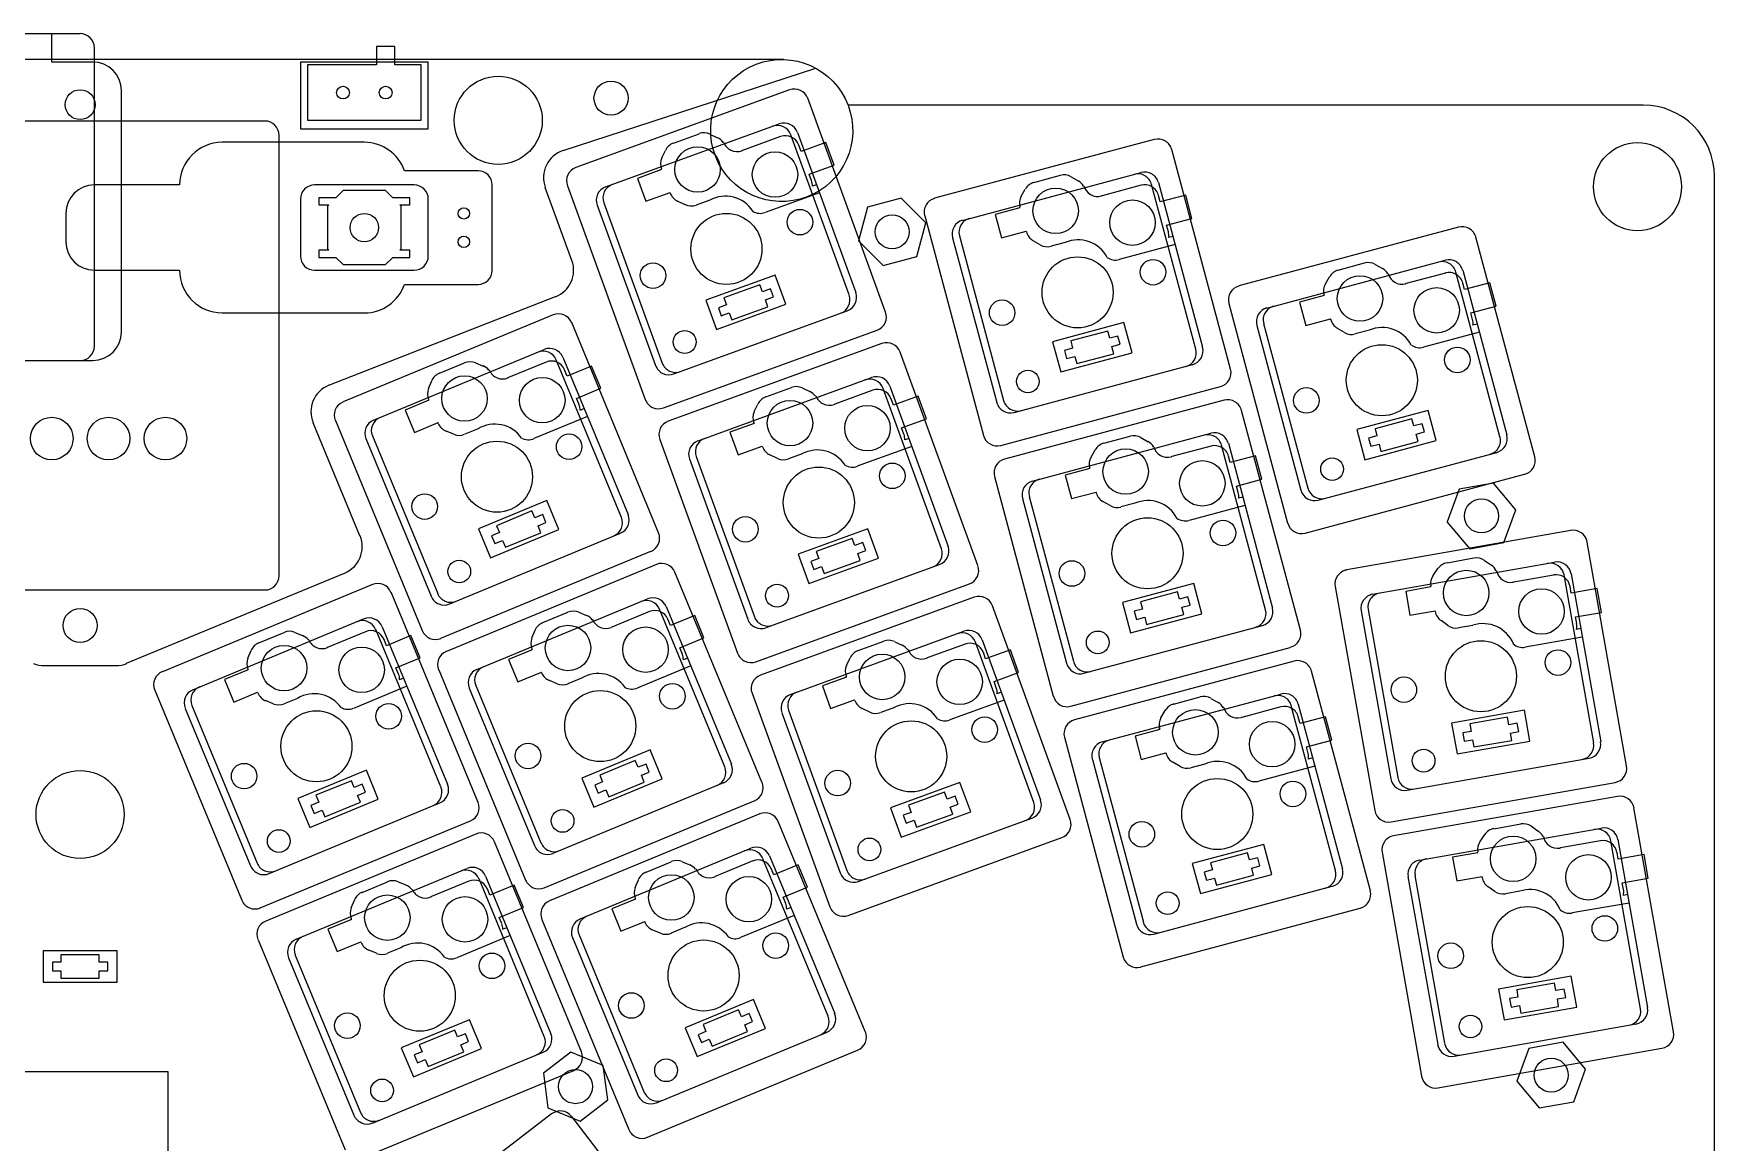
# Model space of a CAD drawing. Header units: millimetres. Extents: x 37 to 267, y -156 to -36.
# Drawn here: x 148.6 to 266.9, y -114.1 to -36.1 of the extents above; entities that cross this region are included whole.
import ezdxf

# ---------------------------------------------------------------- set-up
doc = ezdxf.new("R2010")
doc.units = ezdxf.units.MM

msp = doc.modelspace()

# ---------------------------------------------------------------- linework, layer by layer
at = {"linetype": 'CONTINUOUS'}
for p, q in [((139.87, -36.07), (151.87, -36.07)), ((149.87, -38.07), (149.87, -36.07)), ((152.87, -58.07), (152.87, -37.07)), ((174.02, -36.97), (172.72, -36.97)), ((172.72, -36.97), (172.72, -38.27)), ((174.02, -38.27), (174.02, -36.97)), ((102.37, -37.87), (201.37, -37.87)), ((152.77, -38.07), (149.87, -38.07)), ((176.37, -38.07), (167.37, -38.07)), ((167.37, -38.07), (167.37, -42.77)), ((172.72, -38.27), (167.87, -38.27)), ((167.87, -38.27), (167.87, -42.17)), ((175.87, -38.27), (174.02, -38.27)), ((175.87, -42.17), (175.87, -38.27)), ((176.37, -42.77), (176.37, -38.07)), ((185.86, -44.3), (203.64, -38.51)), ((201.37, -37.89), (201.37, -37.87)), ((154.77, -57.07), (154.77, -40.07)), ((201.79, -40.03), (186.76, -45.5)), ((208.55, -55.66), (203.07, -40.62)), ((261.87, -41.1), (205.91, -41.1)), ((164.87, -42.22), (138.87, -42.22)), ((167.87, -42.17), (175.87, -42.17)), ((188.85, -46.86), (201.07, -42.42)), ((171.87, -43.72), (161.87, -43.72)), ((165.87, -74.22), (165.87, -43.22)), ((167.37, -42.77), (176.37, -42.77)), ((193.62, -43.77), (195.42, -43.12)), ((196.19, -43.15), (196.72, -43.4)), ((197.15, -43.71), (197.11, -43.72)), ((201.15, -43.32), (198.48, -44.29)), ((205.98, -54.46), (201.88, -43.19)), ((202.35, -43.02), (206.45, -54.29)), ((204.34, -43.73), (202.6, -44.36)), ((204.92, -45.33), (204.34, -43.73)), ((227.46, -43.52), (212, -47.66)), ((192.81, -44.82), (193.05, -44.29)), ((198.43, -44.31), (198.43, -44.31)), ((202.6, -44.36), (202.44, -43.92)), ((232.82, -59.68), (228.68, -44.23)), ((179.87, -45.72), (174.7, -45.72)), ((192.79, -45.64), (191.1, -46.26)), ((192.79, -45.64), (192.77, -45.58)), ((203.18, -45.96), (204.92, -45.33)), ((203.34, -46.41), (203.18, -45.96)), ((213.97, -49.21), (226.53, -45.84)), ((218.99, -46.54), (220.85, -46.04)), ((266.87, -133.5), (266.87, -46.1)), ((158.87, -46.72), (152.87, -46.72)), ((175.37, -46.72), (168.37, -46.72)), ((170.37, -47.12), (169.87, -47.62)), ((173.37, -47.12), (170.37, -47.12)), ((173.87, -47.62), (173.37, -47.12)), ((180.87, -52.72), (180.87, -46.72)), ((186.48, -52.04), (184.6, -46.89)), ((186.16, -46.78), (191.63, -61.82)), ((191.1, -46.26), (191.68, -47.86)), ((191.68, -47.86), (193.38, -47.24)), ((193.4, -47.3), (193.38, -47.24)), ((203.9, -47.27), (200.07, -48.66)), ((203.69, -46.7), (203.4, -46.81)), ((218.09, -47.51), (218.38, -47.01)), ((221.6, -46.14), (222.11, -46.44)), ((222.51, -46.79), (222.47, -46.8)), ((226.53, -46.74), (223.78, -47.48)), ((230.37, -58.27), (227.27, -46.68)), ((227.75, -46.55), (230.86, -58.14)), ((167.37, -47.72), (167.37, -51.72)), ((169.87, -47.62), (168.67, -47.62)), ((168.67, -47.62), (168.67, -48.12)), ((168.67, -48.12), (169.37, -48.12)), ((169.37, -48.12), (169.27, -48.22)), ((169.27, -48.22), (169.27, -51.22)), ((175.07, -47.62), (173.87, -47.62)), ((174.47, -48.22), (174.37, -48.12)), ((174.37, -48.12), (175.07, -48.12)), ((174.47, -51.22), (174.47, -48.22)), ((175.07, -48.12), (175.07, -47.62)), ((176.37, -51.72), (176.37, -47.72)), ((188.25, -48.15), (192.36, -59.42)), ((188.72, -47.98), (192.83, -59.25)), ((194.44, -48.11), (193.91, -47.86)), ((196.17, -47.79), (195.21, -48.14)), ((207.27, -48.28), (206.64, -50.65)), ((207.28, -48.28), (207.27, -48.28)), ((209.64, -47.65), (207.28, -48.28)), ((207.28, -48.28), (207.28, -48.28)), ((209.64, -47.65), (209.64, -47.65)), ((209.65, -47.65), (209.64, -47.65)), ((211.38, -49.38), (209.65, -47.65)), ((218, -48.33), (216.27, -48.8)), ((218, -48.33), (217.99, -48.27)), ((223.73, -47.5), (223.73, -47.5)), ((227.88, -47.91), (227.76, -47.45)), ((229.67, -47.43), (227.88, -47.91)), ((230.11, -49.07), (229.67, -47.43)), ((150.87, -48.72), (150.87, -50.72)), ((210.75, -51.75), (211.38, -49.38)), ((211.3, -48.89), (215.44, -64.34)), ((211.38, -49.38), (211.38, -49.38)), ((211.38, -49.38), (211.38, -49.38)), ((216.27, -48.8), (216.71, -50.44)), ((228.32, -49.55), (230.11, -49.07)), ((228.45, -50.01), (228.32, -49.55)), ((206.64, -50.65), (206.64, -50.65)), ((206.64, -50.65), (208.37, -52.39)), ((206.64, -50.65), (206.64, -50.65)), ((213.26, -50.43), (216.37, -62.02)), ((213.74, -50.3), (216.85, -61.89)), ((216.71, -50.44), (218.44, -49.97)), ((218.46, -50.03), (218.44, -49.97)), ((219.43, -50.93), (218.93, -50.64)), ((221.18, -50.77), (220.19, -51.03)), ((228.77, -50.34), (228.47, -50.42)), ((248.87, -49.69), (233.41, -53.83)), ((254.23, -65.85), (250.09, -50.4)), ((169.37, -51.32), (168.67, -51.32)), ((168.67, -51.32), (168.67, -51.82)), ((168.67, -51.82), (169.87, -51.82)), ((169.27, -51.22), (169.37, -51.32)), ((169.87, -51.82), (170.37, -52.32)), ((173.37, -52.32), (173.87, -51.82)), ((173.87, -51.82), (175.07, -51.82)), ((174.37, -51.32), (174.47, -51.22)), ((175.07, -51.32), (174.37, -51.32)), ((175.07, -51.82), (175.07, -51.32)), ((208.38, -52.39), (210.74, -51.75)), ((210.74, -51.75), (210.74, -51.75)), ((210.74, -51.75), (210.75, -51.75)), ((228.92, -50.92), (224.99, -51.97)), ((235.38, -55.38), (247.93, -52.01)), ((152.87, -52.72), (158.87, -52.72)), ((168.37, -52.72), (175.37, -52.72)), ((170.37, -52.32), (173.37, -52.32)), ((200.79, -53.06), (195.9, -54.83)), ((201.54, -55.12), (200.79, -53.06)), ((208.37, -52.39), (208.38, -52.38)), ((208.38, -52.38), (208.38, -52.39)), ((239.5, -53.68), (239.79, -53.18)), ((240.4, -52.71), (242.25, -52.21)), ((243.01, -52.31), (243.52, -52.61)), ((243.92, -52.96), (243.88, -52.97)), ((247.94, -52.92), (245.19, -53.65)), ((251.78, -64.44), (248.68, -52.85)), ((249.16, -52.72), (252.27, -64.31)), ((174.7, -53.72), (179.87, -53.72)), ((199.71, -53.74), (197.17, -54.66)), ((199.89, -54.23), (199.71, -53.74)), ((200.45, -54.03), (199.89, -54.23)), ((200.65, -54.59), (200.45, -54.03)), ((245.14, -53.67), (245.14, -53.67)), ((249.29, -54.08), (249.17, -53.62)), ((251.08, -53.6), (249.29, -54.08)), ((251.52, -55.24), (251.08, -53.6)), ((169.38, -60.82), (185.32, -54.58)), ((193.64, -60.02), (205.85, -55.57)), ((195.9, -54.83), (196.65, -56.9)), ((196.65, -56.9), (201.54, -55.12)), ((197.35, -55.16), (196.78, -55.36)), ((196.78, -55.36), (196.99, -55.93)), ((197.17, -54.66), (197.35, -55.16)), ((197.73, -56.22), (200.27, -55.29)), ((200.09, -54.8), (200.65, -54.59)), ((200.27, -55.29), (200.09, -54.8)), ((232.7, -55.06), (236.84, -70.51)), ((239.41, -54.5), (237.67, -54.97)), ((237.67, -54.97), (238.11, -56.61)), ((239.41, -54.5), (239.4, -54.44)), ((249.73, -55.72), (251.52, -55.24)), ((161.87, -55.72), (171.87, -55.72)), ((185.15, -55.87), (170.37, -61.99)), ((192.58, -71.19), (186.46, -56.41)), ((196.99, -55.93), (197.55, -55.72)), ((197.55, -55.72), (197.73, -56.22)), ((225.32, -56.41), (220.3, -57.76)), ((225.89, -58.54), (225.32, -56.41)), ((234.67, -56.6), (237.78, -68.19)), ((235.15, -56.47), (238.26, -68.06)), ((238.11, -56.61), (239.85, -56.14)), ((239.87, -56.2), (239.85, -56.14)), ((249.85, -56.18), (249.73, -55.72)), ((250.18, -56.51), (249.88, -56.59)), ((192.91, -62.41), (207.95, -56.94)), ((208.29, -57.88), (193.25, -63.35)), ((220.3, -57.76), (220.87, -59.88)), ((224.18, -57), (221.58, -57.7)), ((221.58, -57.7), (221.71, -58.21)), ((224.32, -57.51), (224.18, -57)), ((224.9, -57.35), (224.32, -57.51)), ((224.48, -58.09), (225.06, -57.93)), ((225.06, -57.93), (224.9, -57.35)), ((240.84, -57.1), (240.34, -56.81)), ((242.59, -56.94), (241.6, -57.2)), ((250.33, -57.09), (246.39, -58.14)), ((138.97, -59.07), (152.77, -59.07)), ((172.52, -63.27), (184.53, -58.29)), ((189.96, -70.11), (185.37, -59.02)), ((185.83, -58.83), (190.43, -69.92)), ((215.04, -73.51), (209.57, -58.48)), ((220.87, -59.88), (225.89, -58.54)), ((221.71, -58.21), (221.13, -58.36)), ((221.13, -58.36), (221.29, -58.94)), ((221.29, -58.94), (221.87, -58.79)), ((221.87, -58.79), (222, -59.29)), ((222, -59.29), (224.61, -58.6)), ((224.61, -58.6), (224.48, -58.09)), ((177.15, -59.97), (178.92, -59.23)), ((179.69, -59.23), (180.23, -59.46)), ((180.67, -59.75), (180.64, -59.77)), ((181.98, -60.3), (181.98, -60.3)), ((184.66, -59.19), (182.02, -60.28)), ((186.14, -60.17), (185.96, -59.73)), ((187.85, -59.46), (186.14, -60.17)), ((188.5, -61.03), (187.85, -59.46)), ((195.35, -64.72), (207.56, -60.27)), ((217.59, -62.73), (230.15, -59.36)), ((176.38, -61.05), (176.61, -60.51)), ((186.79, -61.74), (188.5, -61.03)), ((200.12, -61.63), (201.92, -60.97)), ((202.69, -61), (203.22, -61.25)), ((207.65, -61.17), (204.97, -62.15)), ((212.48, -72.32), (208.38, -61.04)), ((208.85, -60.87), (212.95, -72.15)), ((216.66, -65.05), (232.12, -60.91)), ((176.41, -61.87), (174.74, -62.56)), ((174.74, -62.56), (175.39, -64.13)), ((176.41, -61.87), (176.38, -61.82)), ((186.98, -62.18), (186.79, -61.74)), ((187.34, -62.46), (187.05, -62.58)), ((199.31, -62.67), (199.55, -62.14)), ((203.65, -61.57), (203.61, -61.58)), ((204.93, -62.17), (204.93, -62.16)), ((209.1, -62.22), (208.93, -61.77)), ((210.83, -61.58), (209.1, -62.22)), ((211.42, -63.18), (210.83, -61.58)), ((232.37, -61.87), (216.92, -66.01)), ((237.74, -78.04), (233.6, -62.58)), ((246.73, -62.58), (241.71, -63.93)), ((247.3, -64.71), (246.73, -62.58)), ((171.56, -71.42), (168.26, -63.45)), ((169.83, -63.3), (175.95, -78.08)), ((175.39, -64.13), (177.06, -63.44)), ((177.08, -63.5), (177.06, -63.44)), ((187.57, -63.01), (183.8, -64.57)), ((199.29, -63.5), (197.6, -64.11)), ((199.29, -63.5), (199.27, -63.44)), ((209.68, -63.81), (211.42, -63.18)), ((209.84, -64.26), (209.68, -63.81)), ((245.59, -63.17), (242.99, -63.87)), ((245.73, -63.68), (245.59, -63.17)), ((246.31, -63.53), (245.73, -63.68)), ((246.46, -64.1), (246.31, -63.53)), ((171.98, -64.57), (176.57, -75.66)), ((172.44, -64.38), (177.03, -75.47)), ((178.16, -64.26), (177.62, -64.04)), ((179.87, -63.87), (178.93, -64.26)), ((192.66, -64.63), (198.13, -79.67)), ((197.6, -64.11), (198.18, -65.71)), ((210.19, -64.56), (209.9, -64.66)), ((218.89, -67.56), (231.44, -64.19)), ((223.91, -64.89), (225.76, -64.4)), ((226.52, -64.5), (227.03, -64.79)), ((235.29, -76.62), (232.19, -65.03)), ((232.67, -64.9), (235.77, -76.49)), ((241.71, -63.93), (242.28, -66.06)), ((242.28, -66.06), (247.3, -64.71)), ((243.12, -64.38), (242.54, -64.53)), ((242.54, -64.53), (242.7, -65.11)), ((242.7, -65.11), (243.28, -64.96)), ((242.99, -63.87), (243.12, -64.38)), ((243.28, -64.96), (243.41, -65.47)), ((243.41, -65.47), (246.02, -64.77)), ((245.88, -64.26), (246.46, -64.1)), ((246.02, -64.77), (245.88, -64.26)), ((194.75, -66), (198.85, -77.28)), ((195.22, -65.83), (199.32, -77.11)), ((198.18, -65.71), (199.87, -65.09)), ((199.89, -65.15), (199.87, -65.09)), ((200.94, -65.96), (200.41, -65.72)), ((202.67, -65.65), (201.71, -66)), ((210.39, -65.12), (206.56, -66.52)), ((223.01, -65.87), (223.3, -65.36)), ((227.43, -65.14), (227.39, -65.15)), ((228.65, -65.85), (228.65, -65.85)), ((231.45, -65.1), (228.7, -65.83)), ((232.8, -66.26), (232.68, -65.8)), ((234.59, -65.78), (232.8, -66.26)), ((235.03, -67.43), (234.59, -65.78)), ((239, -68.9), (251.56, -65.54)), ((216.21, -67.24), (220.35, -82.69)), ((222.92, -66.68), (221.18, -67.15)), ((221.18, -67.15), (221.62, -68.79)), ((222.92, -66.68), (222.91, -66.63)), ((238.07, -71.22), (253.52, -67.08)), ((221.62, -68.79), (223.36, -68.33)), ((223.38, -68.38), (223.36, -68.33)), ((233.24, -67.91), (235.03, -67.43)), ((233.36, -68.36), (233.24, -67.91)), ((248.91, -68.13), (248.07, -70.43)), ((251.32, -67.7), (248.91, -68.13)), ((248.91, -68.13), (248.91, -68.13)), ((248.91, -68.13), (248.91, -68.13)), ((251.32, -67.71), (251.32, -67.7)), ((252.9, -69.58), (251.32, -67.71)), ((251.32, -67.71), (251.32, -67.71)), ((184.71, -68.93), (179.91, -70.92)), ((183.66, -69.66), (181.17, -70.7)), ((183.86, -70.15), (183.66, -69.66)), ((185.56, -70.96), (184.71, -68.93)), ((218.18, -68.78), (221.28, -80.37)), ((218.66, -68.65), (221.77, -80.24)), ((224.35, -69.28), (223.84, -68.99)), ((226.1, -69.12), (225.11, -69.38)), ((233.84, -69.27), (229.9, -70.33)), ((233.68, -68.69), (233.39, -68.77)), ((252.06, -71.89), (252.9, -69.59)), ((252.9, -69.59), (252.9, -69.58)), ((252.9, -69.58), (252.9, -69.58)), ((179.91, -70.92), (180.75, -72.95)), ((180.75, -72.95), (185.56, -70.96)), ((181.17, -70.7), (181.37, -71.18)), ((184.42, -69.92), (183.86, -70.15)), ((184.09, -70.7), (184.65, -70.47)), ((184.3, -71.19), (184.09, -70.7)), ((184.65, -70.47), (184.42, -69.92)), ((207.29, -70.91), (202.4, -72.69)), ((208.04, -72.98), (207.29, -70.91)), ((248.07, -70.43), (248.07, -70.44)), ((248.07, -70.44), (249.64, -72.31)), ((248.07, -70.44), (248.07, -70.44)), ((177.88, -76.2), (189.89, -71.23)), ((181.37, -71.18), (180.82, -71.41)), ((180.82, -71.41), (181.05, -71.96)), ((181.05, -71.96), (181.6, -71.74)), ((181.6, -71.74), (181.8, -72.22)), ((181.8, -72.22), (184.3, -71.19)), ((206.2, -71.6), (203.67, -72.52)), ((206.38, -72.09), (206.2, -71.6)), ((206.95, -71.88), (206.38, -72.09)), ((207.15, -72.45), (206.95, -71.88)), ((256.76, -71.04), (241, -73.81)), ((249.65, -72.32), (252.06, -71.89)), ((252.06, -71.89), (252.06, -71.89)), ((252.06, -71.89), (252.06, -71.89)), ((260.69, -87.6), (257.92, -71.85)), ((177.25, -78.62), (192.04, -72.5)), ((202.4, -72.69), (203.15, -74.76)), ((203.15, -74.76), (208.04, -72.98)), ((203.85, -73.01), (203.28, -73.22)), ((203.28, -73.22), (203.49, -73.78)), ((203.67, -72.52), (203.85, -73.01)), ((204.23, -74.07), (206.77, -73.15)), ((206.59, -72.65), (207.15, -72.45)), ((206.77, -73.15), (206.59, -72.65)), ((242.82, -75.52), (255.63, -73.27)), ((248.06, -73.31), (249.95, -72.97)), ((249.64, -72.31), (249.65, -72.31)), ((249.65, -72.31), (249.65, -72.32)), ((250.7, -73.14), (251.18, -73.47)), ((155.14, -80.38), (170.48, -74.03)), ((192.42, -73.42), (177.64, -79.55)), ((199.85, -88.75), (193.73, -73.96)), ((200.14, -77.87), (212.35, -73.43)), ((203.49, -73.78), (204.05, -73.58)), ((204.05, -73.58), (204.23, -74.07)), ((247.08, -74.2), (247.41, -73.72)), ((251.54, -73.86), (251.51, -73.87)), ((255.56, -74.17), (252.75, -74.66)), ((258.38, -85.98), (256.29, -74.16)), ((256.79, -74.08), (258.87, -85.9)), ((138.87, -75.22), (164.87, -75.22)), ((172.44, -74.84), (157.66, -80.97)), ((179.87, -90.17), (173.75, -75.38)), ((199.41, -80.27), (214.45, -74.79)), ((230.24, -74.77), (225.22, -76.11)), ((229.1, -75.35), (226.49, -76.05)), ((229.24, -75.86), (229.1, -75.35)), ((230.81, -76.89), (230.24, -74.77)), ((240.19, -74.97), (242.97, -90.73)), ((246.92, -75), (245.15, -75.32)), ((245.15, -75.32), (245.44, -76.99)), ((246.92, -75), (246.91, -74.94)), ((252.7, -74.67), (252.7, -74.67)), ((256.8, -75.45), (256.72, -74.98)), ((258.62, -75.12), (256.8, -75.45)), ((258.92, -76.8), (258.62, -75.12)), ((179.79, -80.82), (191.8, -75.85)), ((184.42, -77.52), (186.19, -76.79)), ((186.96, -76.79), (187.5, -77.01)), ((191.93, -76.74), (189.29, -77.83)), ((197.24, -87.66), (192.64, -76.58)), ((193.11, -76.39), (197.7, -87.47)), ((214.79, -75.73), (199.75, -81.21)), ((221.54, -91.37), (216.07, -76.33)), ((225.22, -76.11), (225.79, -78.24)), ((226.63, -76.56), (226.05, -76.72)), ((226.05, -76.72), (226.21, -77.3)), ((226.49, -76.05), (226.63, -76.56)), ((229.82, -75.71), (229.24, -75.86)), ((229.39, -76.44), (229.97, -76.29)), ((229.53, -76.95), (229.39, -76.44)), ((229.97, -76.29), (229.82, -75.71)), ((242.01, -76.68), (244.1, -88.5)), ((242.51, -76.6), (244.59, -88.41)), ((245.44, -76.99), (247.22, -76.68)), ((247.23, -76.74), (247.22, -76.68)), ((257.09, -77.12), (258.92, -76.8)), ((159.81, -82.24), (171.82, -77.26)), ((177.26, -89.08), (172.67, -78)), ((173.13, -77.81), (177.72, -88.89)), ((187.94, -77.31), (187.91, -77.32)), ((189.25, -77.85), (189.25, -77.85)), ((193.41, -77.72), (193.23, -77.28)), ((195.12, -77.01), (193.41, -77.72)), ((195.77, -78.58), (195.12, -77.01)), ((222.51, -81.08), (235.07, -77.72)), ((225.79, -78.24), (230.81, -76.89)), ((226.21, -77.3), (226.79, -77.14)), ((226.79, -77.14), (226.92, -77.65)), ((226.92, -77.65), (229.53, -76.95)), ((248.12, -77.72), (247.64, -77.38)), ((249.87, -77.71), (248.87, -77.89)), ((257.18, -77.59), (257.09, -77.12)), ((257.47, -77.94), (257.16, -78)), ((164.44, -78.94), (166.22, -78.21)), ((166.98, -78.21), (167.52, -78.43)), ((167.96, -78.73), (167.93, -78.74)), ((171.95, -78.16), (169.32, -79.25)), ((173.44, -79.14), (173.26, -78.7)), ((175.15, -78.43), (173.44, -79.14)), ((175.8, -80), (175.15, -78.43)), ((183.65, -78.6), (183.88, -78.06)), ((194.06, -79.29), (195.77, -78.58)), ((201.85, -82.57), (214.06, -78.13)), ((206.62, -79.48), (208.42, -78.82)), ((209.19, -78.86), (209.72, -79.1)), ((214.15, -79.03), (211.47, -80)), ((218.98, -90.17), (214.87, -78.9)), ((215.34, -78.72), (219.45, -90)), ((257.57, -78.53), (253.56, -79.24)), ((163.68, -80.02), (163.9, -79.48)), ((169.27, -79.27), (169.27, -79.27)), ((174.09, -80.71), (175.8, -80)), ((183.68, -79.43), (182.01, -80.12)), ((182.01, -80.12), (182.66, -81.69)), ((183.68, -79.43), (183.65, -79.37)), ((194.25, -79.73), (194.06, -79.29)), ((194.61, -80.01), (194.32, -80.13)), ((205.8, -80.53), (206.05, -80)), ((210.14, -79.42), (210.11, -79.43)), ((211.43, -80.02), (211.43, -80.02)), ((215.59, -80.07), (215.43, -79.62)), ((217.33, -79.44), (215.59, -80.07)), ((217.91, -81.03), (217.33, -79.44)), ((221.58, -83.4), (237.03, -79.26)), ((237.29, -80.23), (221.84, -84.37)), ((149.36, -80.54), (154.38, -80.54)), ((163.7, -80.85), (162.04, -81.53)), ((162.04, -81.53), (162.69, -83.11)), ((163.7, -80.85), (163.68, -80.79)), ((174.27, -81.15), (174.09, -80.71)), ((174.63, -81.43), (174.35, -81.55)), ((177.1, -80.85), (183.22, -95.63)), ((182.66, -81.69), (184.33, -81)), ((184.35, -81.05), (184.33, -81)), ((185.43, -81.82), (184.89, -81.59)), ((187.14, -81.43), (186.2, -81.82)), ((194.84, -80.57), (191.07, -82.13)), ((205.79, -81.35), (204.1, -81.97)), ((205.79, -81.35), (205.77, -81.29)), ((216.18, -81.67), (217.91, -81.03)), ((242.66, -96.39), (238.52, -80.93)), ((157.12, -82.27), (163.24, -97.05)), ((162.69, -83.11), (164.35, -82.42)), ((164.37, -82.47), (164.35, -82.42)), ((174.86, -81.99), (171.1, -83.55)), ((179.25, -82.13), (183.84, -93.21)), ((179.71, -81.94), (184.3, -93.02)), ((199.16, -82.49), (204.63, -97.52)), ((204.1, -81.97), (204.68, -83.56)), ((216.34, -82.11), (216.18, -81.67)), ((216.69, -82.41), (216.4, -82.52)), ((223.8, -85.91), (236.36, -82.55)), ((228.82, -83.25), (230.68, -82.75)), ((159.27, -83.55), (163.86, -94.63)), ((159.73, -83.36), (164.32, -94.44)), ((165.46, -83.24), (164.91, -83.01)), ((167.17, -82.85), (166.22, -83.24)), ((201.25, -83.86), (205.35, -95.13)), ((201.72, -83.68), (205.82, -94.96)), ((204.68, -83.56), (206.37, -82.95)), ((206.39, -83.01), (206.37, -82.95)), ((207.44, -83.82), (206.91, -83.57)), ((209.17, -83.5), (208.21, -83.85)), ((216.89, -82.98), (213.06, -84.37)), ((227.92, -84.22), (228.22, -83.71)), ((231.44, -82.85), (231.95, -83.14)), ((232.34, -83.49), (232.31, -83.5)), ((236.37, -83.45), (233.62, -84.19)), ((240.21, -94.97), (237.1, -83.38)), ((237.59, -83.25), (240.69, -94.84)), ((253.51, -83.69), (248.38, -84.6)), ((253.89, -85.86), (253.51, -83.69)), ((227.84, -85.04), (226.1, -85.5)), ((227.84, -85.04), (227.82, -84.98)), ((233.57, -84.2), (233.57, -84.2)), ((237.72, -84.62), (237.59, -84.16)), ((239.5, -84.14), (237.72, -84.62)), ((239.94, -85.78), (239.5, -84.14)), ((248.38, -84.6), (248.77, -86.76)), ((252.32, -84.18), (249.66, -84.65)), ((249.66, -84.65), (249.75, -85.17)), ((252.41, -84.7), (252.32, -84.18)), ((253, -84.59), (252.41, -84.7)), ((253.11, -85.18), (253, -84.59)), ((221.13, -85.59), (225.27, -101.05)), ((226.1, -85.5), (226.54, -87.14)), ((238.16, -86.26), (239.94, -85.78)), ((238.28, -86.72), (238.16, -86.26)), ((248.77, -86.76), (253.89, -85.86)), ((249.75, -85.17), (249.16, -85.27)), ((249.16, -85.27), (249.27, -85.86)), ((249.27, -85.86), (249.86, -85.76)), ((249.86, -85.76), (249.95, -86.27)), ((249.95, -86.27), (252.61, -85.81)), ((252.52, -85.29), (253.11, -85.18)), ((252.61, -85.81), (252.52, -85.29)), ((191.98, -86.48), (187.18, -88.47)), ((190.93, -87.22), (188.44, -88.25)), ((191.14, -87.7), (190.93, -87.22)), ((191.69, -87.47), (191.14, -87.7)), ((191.92, -88.03), (191.69, -87.47)), ((192.83, -88.52), (191.98, -86.48)), ((223.1, -87.14), (226.2, -98.73)), ((223.58, -87.01), (226.69, -98.6)), ((226.54, -87.14), (228.28, -86.68)), ((228.3, -86.74), (228.28, -86.68)), ((229.27, -87.64), (228.76, -87.34)), ((231.02, -87.47), (230.03, -87.74)), ((238.6, -87.04), (238.3, -87.12)), ((245.26, -89.31), (258.06, -87.05)), ((172.01, -87.9), (167.2, -89.89)), ((170.96, -88.64), (168.46, -89.67)), ((171.16, -89.12), (170.96, -88.64)), ((172.85, -89.94), (172.01, -87.9)), ((187.18, -88.47), (188.02, -90.51)), ((188.02, -90.51), (192.83, -88.52)), ((188.44, -88.25), (188.64, -88.73)), ((191.37, -88.26), (191.92, -88.03)), ((191.57, -88.74), (191.37, -88.26)), ((238.76, -87.62), (234.82, -88.68)), ((168.46, -89.67), (168.66, -90.15)), ((171.71, -88.89), (171.16, -89.12)), ((171.39, -89.68), (171.94, -89.45)), ((171.59, -90.16), (171.39, -89.68)), ((171.94, -89.45), (171.71, -88.89)), ((185.15, -93.75), (197.16, -88.78)), ((188.64, -88.73), (188.09, -88.96)), ((188.09, -88.96), (188.32, -89.52)), ((188.32, -89.52), (188.87, -89.29)), ((188.87, -89.29), (189.07, -89.77)), ((189.07, -89.77), (191.57, -88.74)), ((213.78, -88.76), (208.9, -90.54)), ((212.7, -89.45), (210.17, -90.37)), ((212.88, -89.94), (212.7, -89.45)), ((213.45, -89.74), (212.88, -89.94)), ((213.65, -90.3), (213.45, -89.74)), ((214.54, -90.83), (213.78, -88.76)), ((244.13, -91.54), (259.88, -88.76)), ((260.06, -89.75), (244.3, -92.53)), ((165.17, -95.17), (177.18, -90.2)), ((167.2, -89.89), (168.04, -91.93)), ((168.04, -91.93), (172.85, -89.94)), ((168.66, -90.15), (168.11, -90.38)), ((168.11, -90.38), (168.34, -90.94)), ((168.34, -90.94), (168.89, -90.71)), ((168.89, -90.71), (169.09, -91.19)), ((169.09, -91.19), (171.59, -90.16)), ((184.53, -96.18), (199.31, -90.05)), ((199.69, -90.98), (184.91, -97.1)), ((208.9, -90.54), (209.65, -92.61)), ((209.65, -92.61), (214.54, -90.83)), ((210.35, -90.87), (209.78, -91.07)), ((210.17, -90.37), (210.35, -90.87)), ((210.73, -91.92), (213.27, -91)), ((213.09, -90.51), (213.65, -90.3)), ((213.27, -91), (213.09, -90.51)), ((263.99, -106.32), (261.21, -90.56)), ((164.55, -97.6), (179.33, -91.47)), ((207.12, -106.3), (201, -91.52)), ((206.63, -95.73), (218.85, -91.28)), ((209.78, -91.07), (209.99, -91.64)), ((209.99, -91.64), (210.55, -91.43)), ((210.55, -91.43), (210.73, -91.92)), ((246.12, -94.24), (258.93, -91.98)), ((251.36, -92.02), (253.25, -91.68)), ((254, -91.85), (254.48, -92.19)), ((179.71, -92.4), (164.93, -98.52)), ((187.14, -107.72), (181.02, -92.94)), ((187.06, -98.37), (199.07, -93.4)), ((205.91, -98.12), (220.94, -92.65)), ((235.16, -93.12), (230.13, -94.46)), ((235.73, -95.24), (235.16, -93.12)), ((250.38, -92.91), (250.71, -92.43)), ((254.84, -92.57), (254.81, -92.58)), ((256, -93.38), (256, -93.38)), ((258.86, -92.88), (256.05, -93.37)), ((261.68, -104.69), (259.59, -92.88)), ((260.08, -92.79), (262.17, -104.61)), ((191.69, -95.08), (193.46, -94.34)), ((194.23, -94.34), (194.77, -94.56)), ((199.2, -94.29), (196.56, -95.38)), ((204.51, -105.22), (199.91, -94.13)), ((200.38, -93.94), (204.97, -105.03)), ((202.39, -94.57), (200.69, -95.27)), ((203.05, -96.14), (202.39, -94.57)), ((230.13, -94.46), (230.7, -96.59)), ((234.02, -93.71), (231.41, -94.41)), ((231.41, -94.41), (231.55, -94.91)), ((234.16, -94.21), (234.02, -93.71)), ((234.74, -94.06), (234.16, -94.21)), ((234.89, -94.64), (234.74, -94.06)), ((243.49, -93.68), (246.27, -109.44)), ((250.22, -93.72), (248.45, -94.03)), ((248.45, -94.03), (248.74, -95.7)), ((250.22, -93.72), (250.21, -93.66)), ((260.1, -94.16), (260.02, -93.69)), ((261.92, -93.84), (260.1, -94.16)), ((262.21, -95.51), (261.92, -93.84)), ((167.08, -99.79), (179.09, -94.82)), ((171.71, -96.5), (173.49, -95.76)), ((174.25, -95.76), (174.79, -95.98)), ((179.22, -95.71), (176.59, -96.8)), ((184.53, -106.64), (179.94, -95.55)), ((180.4, -95.36), (184.99, -106.45)), ((190.92, -96.16), (191.15, -95.62)), ((195.21, -94.86), (195.18, -94.88)), ((196.52, -95.4), (196.52, -95.4)), ((200.69, -95.27), (200.5, -94.83)), ((230.7, -96.59), (235.73, -95.24)), ((231.55, -94.91), (230.97, -95.07)), ((230.97, -95.07), (231.12, -95.65)), ((231.12, -95.65), (231.7, -95.49)), ((231.7, -95.49), (231.84, -96)), ((231.84, -96), (234.45, -95.3)), ((234.31, -94.79), (234.89, -94.64)), ((234.45, -95.3), (234.31, -94.79)), ((245.31, -95.39), (247.4, -107.21)), ((245.8, -95.31), (247.89, -107.12)), ((248.74, -95.7), (250.52, -95.39)), ((250.53, -95.45), (250.52, -95.39)), ((260.39, -95.83), (262.21, -95.51)), ((175.23, -96.28), (175.2, -96.3)), ((176.54, -96.82), (176.54, -96.82)), ((180.71, -96.69), (180.53, -96.25)), ((182.42, -95.99), (180.71, -96.69)), ((183.07, -97.56), (182.42, -95.99)), ((190.95, -96.98), (189.28, -97.67)), ((190.95, -96.98), (190.92, -96.92)), ((201.34, -96.84), (203.05, -96.14)), ((201.52, -97.28), (201.34, -96.84)), ((227.43, -99.43), (239.98, -96.07)), ((251.42, -96.43), (250.94, -96.1)), ((253.17, -96.42), (252.16, -96.6)), ((260.48, -96.3), (260.39, -95.83)), ((260.77, -96.65), (260.46, -96.71)), ((170.95, -97.58), (171.17, -97.04)), ((181.36, -98.26), (183.07, -97.56)), ((189.28, -97.67), (189.93, -99.24)), ((202.11, -98.12), (198.34, -99.68)), ((201.88, -97.57), (201.59, -97.68)), ((226.5, -101.75), (241.95, -97.61)), ((260.87, -97.25), (256.86, -97.95)), ((170.97, -98.4), (169.31, -99.09)), ((169.31, -99.09), (169.96, -100.66)), ((170.97, -98.4), (170.95, -98.34)), ((181.54, -98.7), (181.36, -98.26)), ((181.9, -98.99), (181.62, -99.1)), ((184.37, -98.41), (190.49, -113.19)), ((189.93, -99.24), (191.6, -98.55)), ((191.62, -98.61), (191.6, -98.55)), ((192.7, -99.37), (192.16, -99.15)), ((194.41, -98.98), (193.47, -99.37)), ((164.39, -99.83), (170.51, -114.61)), ((169.96, -100.66), (171.62, -99.97)), ((171.64, -100.03), (171.62, -99.97)), ((174.44, -100.4), (173.49, -100.79)), ((182.13, -99.54), (178.37, -101.1)), ((186.52, -99.68), (191.11, -110.77)), ((186.98, -99.49), (191.57, -110.58)), ((154.47, -100.62), (149.27, -100.62)), ((149.27, -100.62), (149.27, -102.82)), ((150.52, -101.42), (149.92, -101.42)), ((149.92, -101.42), (149.92, -102.02)), ((153.22, -100.89), (150.52, -100.89)), ((150.52, -100.89), (150.52, -101.42)), ((153.22, -101.42), (153.22, -100.89)), ((153.82, -101.42), (153.22, -101.42)), ((153.82, -102.02), (153.82, -101.42)), ((154.47, -102.82), (154.47, -100.62)), ((166.54, -101.1), (171.13, -112.19)), ((167, -100.91), (171.6, -112)), ((172.73, -100.79), (172.18, -100.57)), ((149.27, -102.82), (154.47, -102.82)), ((149.92, -102.02), (150.52, -102.02)), ((150.52, -102.02), (150.52, -102.54)), ((150.52, -102.54), (153.22, -102.54)), ((153.22, -102.54), (153.22, -102.02)), ((153.22, -102.02), (153.82, -102.02)), ((256.8, -102.4), (251.68, -103.31)), ((255.62, -102.89), (252.96, -103.36)), ((255.71, -103.41), (255.62, -102.89)), ((257.19, -104.57), (256.8, -102.4)), ((199.26, -104.04), (194.45, -106.03)), ((200.1, -106.07), (199.26, -104.04)), ((251.68, -103.31), (252.07, -105.47)), ((253.05, -103.88), (252.46, -103.98)), ((252.46, -103.98), (252.57, -104.57)), ((252.96, -103.36), (253.05, -103.88)), ((256.3, -103.31), (255.71, -103.41)), ((255.82, -104), (256.41, -103.9)), ((255.91, -104.52), (255.82, -104)), ((256.41, -103.9), (256.3, -103.31)), ((198.21, -104.77), (195.71, -105.8)), ((198.41, -105.26), (198.21, -104.77)), ((198.96, -105.03), (198.41, -105.26)), ((199.19, -105.58), (198.96, -105.03)), ((252.07, -105.47), (257.19, -104.57)), ((252.57, -104.57), (253.16, -104.47)), ((253.16, -104.47), (253.25, -104.99)), ((253.25, -104.99), (255.91, -104.52)), ((179.28, -105.46), (174.47, -107.45)), ((178.23, -106.19), (175.73, -107.22)), ((178.43, -106.67), (178.23, -106.19)), ((178.98, -106.45), (178.43, -106.67)), ((179.21, -107), (178.98, -106.45)), ((180.12, -107.49), (179.28, -105.46)), ((192.42, -111.31), (204.43, -106.33)), ((194.45, -106.03), (195.29, -108.06)), ((195.29, -108.06), (200.1, -106.07)), ((195.91, -106.29), (195.36, -106.52)), ((195.71, -105.8), (195.91, -106.29)), ((196.34, -107.33), (198.84, -106.29)), ((198.64, -105.81), (199.19, -105.58)), ((198.84, -106.29), (198.64, -105.81)), ((248.55, -108.02), (261.36, -105.76)), ((174.47, -107.45), (175.32, -109.48)), ((175.32, -109.48), (180.12, -107.49)), ((175.73, -107.22), (175.93, -107.71)), ((178.66, -107.23), (179.21, -107)), ((178.86, -107.71), (178.66, -107.23)), ((191.8, -113.73), (206.58, -107.61)), ((195.36, -106.52), (195.59, -107.07)), ((195.59, -107.07), (196.14, -106.84)), ((196.14, -106.84), (196.34, -107.33)), ((247.42, -110.25), (263.18, -107.47)), ((253.81, -107.48), (252.97, -109.78)), ((256.23, -107.05), (253.81, -107.48)), ((253.81, -107.48), (253.82, -107.48)), ((253.82, -107.48), (253.81, -107.48)), ((256.23, -107.05), (256.23, -107.05)), ((257.81, -108.93), (256.23, -107.05)), ((256.23, -107.05), (256.23, -107.05)), ((172.44, -112.73), (184.45, -107.75)), ((175.93, -107.71), (175.38, -107.94)), ((175.38, -107.94), (175.61, -108.49)), ((175.61, -108.49), (176.16, -108.26)), ((176.16, -108.26), (176.37, -108.75)), ((176.37, -108.75), (178.86, -107.71)), ((186.41, -107.74), (184.47, -109.23)), ((186.41, -107.74), (186.41, -107.74)), ((188.68, -108.68), (186.41, -107.74)), ((186.41, -107.74), (186.41, -107.74)), ((189, -111.11), (188.68, -108.68)), ((188.68, -108.68), (188.68, -108.68)), ((188.68, -108.68), (188.68, -108.68)), ((158.07, -109.12), (145.67, -109.12)), ((158.07, -122.32), (158.07, -109.12)), ((171.82, -115.15), (186.6, -109.03)), ((184.47, -109.23), (184.47, -109.23)), ((184.47, -109.23), (184.47, -109.23)), ((184.47, -109.23), (184.79, -111.66)), ((252.97, -109.78), (252.98, -109.78)), ((252.97, -109.78), (254.55, -111.66)), ((252.98, -109.78), (252.97, -109.78)), ((256.97, -111.23), (257.81, -108.93)), ((257.81, -108.93), (257.8, -108.93)), ((257.8, -108.93), (257.81, -108.93)), ((187.05, -112.6), (189, -111.11)), ((189, -111.11), (189, -111.11)), ((189, -111.11), (189, -111.11)), ((185.05, -112.09), (172.36, -121.83)), ((184.79, -111.66), (184.79, -111.66)), ((184.79, -111.66), (187.05, -112.6)), ((184.79, -111.66), (184.79, -111.66)), ((196.2, -124.97), (186.46, -112.27)), ((254.55, -111.66), (256.97, -111.24)), ((254.55, -111.66), (254.55, -111.66)), ((254.55, -111.66), (254.55, -111.66)), ((256.97, -111.24), (256.97, -111.23)), ((256.97, -111.23), (256.97, -111.23)), ((187.05, -112.6), (187.05, -112.6)), ((187.05, -112.6), (187.05, -112.6))]:
    msp.add_line(p, q, dxfattribs=at)
for centre, radius in [((151.87, -41.07), 1.05), ((170.37, -40.22), 0.45), ((173.37, -40.22), 0.45), ((181.29, -42.17), 3.1), ((189.23, -40.61), 1.2), ((261.46, -46.84), 3.1), ((195.32, -45.63), 1.6), ((200.77, -45.99), 1.6), ((220.52, -48.54), 1.6), ((178.87, -48.72), 0.4), ((202.52, -49.34), 0.9), ((225.92, -49.37), 1.6), ((171.87, -49.72), 1), ((197.35, -51.22), 2.5), ((209.01, -50.02), 1.2), ((178.87, -50.72), 0.4), ((222.06, -54.28), 2.5), ((227.37, -52.86), 0.9), ((192.18, -53.1), 0.9), ((241.93, -54.71), 1.6), ((247.33, -55.54), 1.6), ((216.75, -55.71), 0.9), ((194.41, -57.77), 0.8), ((243.47, -60.46), 2.5), ((248.78, -59.03), 0.9), ((178.92, -61.75), 1.6), ((184.39, -61.87), 1.6), ((218.56, -60.55), 0.8), ((238.16, -61.88), 0.9), ((201.82, -63.48), 1.6), ((207.27, -63.84), 1.6), ((149.87, -64.57), 1.5), ((153.87, -64.57), 1.5), ((157.87, -64.57), 1.5), ((181.2, -67.25), 2.5), ((186.28, -65.14), 0.9), ((225.44, -66.89), 1.6), ((230.84, -67.72), 1.6), ((239.97, -66.72), 0.8), ((203.85, -69.07), 2.5), ((209.02, -67.19), 0.9), ((176.12, -69.35), 0.9), ((250.48, -70.01), 1.2), ((198.68, -70.95), 0.9), ((226.98, -72.64), 2.5), ((232.29, -71.21), 0.9), ((178.55, -73.92), 0.8), ((221.66, -74.06), 0.9), ((249.41, -75.43), 1.6), ((200.91, -75.62), 0.8), ((254.71, -76.73), 1.6), ((151.87, -77.72), 1.2), ((186.2, -79.3), 1.6), ((191.66, -79.42), 1.6), ((166.22, -80.72), 1.6), ((171.68, -80.84), 1.6), ((223.48, -78.91), 0.8), ((250.44, -81.29), 2.5), ((208.31, -81.34), 1.6), ((213.76, -81.69), 1.6), ((255.86, -80.33), 0.9), ((245.02, -82.24), 0.9), ((188.47, -84.8), 2.5), ((193.55, -82.7), 0.9), ((168.5, -86.22), 2.5), ((173.58, -84.11), 0.9), ((230.35, -85.24), 1.6), ((210.35, -86.93), 2.5), ((215.52, -85.05), 0.9), ((235.75, -86.07), 1.6), ((183.39, -86.9), 0.9), ((163.41, -88.32), 0.9), ((246.41, -87.23), 0.8), ((151.87, -91.02), 3.1), ((205.18, -88.81), 0.9), ((231.89, -90.99), 2.5), ((237.21, -89.57), 0.9), ((185.82, -91.47), 0.8), ((165.85, -92.89), 0.8), ((226.58, -92.41), 0.9), ((207.41, -93.48), 0.8), ((252.71, -94.14), 1.6), ((258.01, -95.44), 1.6), ((193.47, -96.86), 1.6), ((198.93, -96.98), 1.6), ((173.49, -98.28), 1.6), ((178.95, -98.4), 1.6), ((228.4, -97.26), 0.8), ((253.74, -100), 2.5), ((259.16, -99.04), 0.9), ((200.82, -100.25), 0.9), ((195.74, -102.35), 2.5), ((248.32, -100.96), 0.9), ((175.77, -103.77), 2.5), ((180.85, -101.67), 0.9), ((190.66, -104.46), 0.9), ((170.68, -105.88), 0.9), ((249.71, -105.94), 0.8), ((193.1, -109.02), 0.8), ((255.39, -109.36), 1.2), ((173.12, -110.44), 0.8), ((186.73, -110.17), 1.2)]:
    msp.add_circle(centre, radius, dxfattribs=at)
for centre, radius, start, end in [((151.87, -37.07), 1, 0, 90), ((152.77, -40.07), 2, 0, 90), ((201.24, -42.89), 5, 20.9626, 380.9626), ((202.13, -40.97), 1, 20, 110), ((261.87, -46.1), 5, 0, 90), ((164.87, -43.22), 1, 0, 90), ((200.94, -43.53), 1, 20, 110), ((201.41, -43.36), 1, 20, 110), ((161.87, -46.72), 3, 90, 180), ((171.87, -46.72), 3, 19.4712, 90), ((195.77, -44.05), 1, 65, 110), ((196.3, -44.3), 1, 35.3202, 65), ((198.09, -43.37), 1, 200, 290), ((201.5, -44.26), 1, 20, 110), ((227.72, -44.49), 1, 15, 105), ((186.48, -46.2), 2, 108.0585, 200), ((193.71, -45.24), 1, 155, 200), ((193.96, -44.71), 1, 110, 155), ((198.82, -45.23), 1, 110, 112.866), ((179.87, -46.72), 1, 0, 90), ((187.1, -46.44), 1, 110, 200), ((221.1, -47.01), 1, 60, 105), ((226.3, -46.94), 1, 15, 105), ((226.78, -46.81), 1, 15, 105), ((152.87, -48.72), 2, 90, 180), ((168.37, -47.72), 1, 90, 180), ((175.37, -47.72), 1, 0, 90), ((189.19, -47.8), 1, 110, 200), ((189.66, -47.63), 1, 110, 200), ((194.34, -46.95), 1, 200, 245), ((202.4, -46.75), 1, 356.4218, 20), ((219.25, -47.51), 1, 105, 150), ((221.61, -47.3), 1, 30.3202, 60), ((223.47, -46.53), 1, 195, 285), ((226.79, -47.71), 1, 15, 105), ((194.87, -47.2), 1, 245, 290), ((197.27, -49.81), 2.3, 32.5286, 118.4555), ((212.26, -48.63), 1, 105, 195), ((218.96, -48.01), 1, 150, 195), ((224.04, -48.45), 1, 105, 107.866), ((199.72, -47.72), 1, 238.7607, 290), ((214.23, -50.17), 1, 105, 195), ((214.71, -50.04), 1, 105, 195), ((249.12, -50.66), 1, 15, 105), ((152.87, -50.72), 2, 180, 270), ((219.43, -49.77), 1, 195, 240), ((222.1, -52.88), 2.3, 27.5286, 113.4555), ((227.48, -50.27), 1, 351.4218, 15), ((168.37, -51.72), 1, 180, 270), ((175.37, -51.72), 1, 270, 360), ((184.6, -52.72), 2, 291.3684, 20), ((219.93, -50.07), 1, 240, 285), ((224.73, -51.01), 1, 233.7607, 285), ((248.19, -52.98), 1, 15, 105), ((161.87, -52.72), 3, 180, 270), ((179.87, -52.72), 1, 270, 0), ((240.66, -53.68), 1, 105, 150), ((242.51, -53.18), 1, 60, 105), ((243.02, -53.47), 1, 30.3202, 60), ((244.88, -52.7), 1, 195, 285), ((247.71, -53.11), 1, 15, 105), ((248.2, -53.88), 1, 15, 105), ((171.87, -52.72), 3, 270, 340.5288), ((205.51, -54.63), 1, 290, 20), ((233.67, -54.8), 1, 105, 195), ((240.36, -54.18), 1, 150, 195), ((245.45, -54.62), 1, 105, 107.866), ((205.04, -54.81), 1, 290, 20), ((235.64, -56.34), 1, 105, 195), ((236.12, -56.21), 1, 105, 195), ((185.53, -56.79), 1, 22.5, 112.5), ((207.61, -56), 1, 290, 20), ((240.84, -55.94), 1, 195, 240), ((243.5, -59.05), 2.3, 27.5286, 113.4555), ((248.89, -56.44), 1, 351.4218, 15), ((152.77, -57.07), 2, 270, 360), ((208.63, -58.82), 1, 20, 110), ((241.34, -56.24), 1, 240, 285), ((151.87, -58.07), 1, 270, 360), ((184.45, -59.41), 1, 22.5, 112.5), ((184.91, -59.22), 1, 22.5, 112.5), ((185.04, -60.11), 1, 22.5, 112.5), ((229.41, -58.53), 1, 285, 15), ((229.89, -58.4), 1, 285, 15), ((246.14, -57.18), 1, 233.7607, 285), ((177.53, -60.89), 1, 112.5, 157.5), ((179.31, -60.16), 1, 67.5, 112.5), ((179.85, -60.38), 1, 37.8202, 67.5), ((181.59, -59.37), 1, 202.5, 292.5), ((182.4, -61.2), 1, 112.5, 115.366), ((193.3, -59.08), 1, 200, 290), ((193.77, -58.91), 1, 200, 290), ((207.91, -61.21), 1, 20, 110), ((231.86, -59.94), 1, 285, 15), ((170.11, -62.68), 2, 111.3684, 202.5), ((177.31, -61.43), 1, 157.5, 202.5), ((202.26, -61.91), 1, 65, 110), ((202.8, -62.16), 1, 35.3202, 65), ((207.44, -61.38), 1, 20, 110), ((207.99, -62.11), 1, 20, 110), ((170.75, -62.92), 1, 112.5, 202.5), ((186.05, -62.56), 1, 358.9218, 22.5), ((192.57, -61.47), 1, 200, 290), ((200.21, -63.1), 1, 155, 200), ((200.46, -62.57), 1, 110, 155), ((204.58, -61.22), 1, 200, 290), ((205.32, -63.09), 1, 110, 112.866), ((217.33, -61.76), 1, 195, 285), ((217.82, -61.63), 1, 195, 285), ((232.63, -62.84), 1, 15, 105), ((172.9, -64.19), 1, 112.5, 202.5), ((173.36, -64), 1, 112.5, 202.5), ((178, -63.12), 1, 202.5, 247.5), ((181.05, -65.85), 2.3, 35.0286, 120.9555), ((193.6, -64.29), 1, 110, 200), ((178.54, -63.34), 1, 247.5, 292.5), ((183.42, -63.65), 1, 241.2607, 292.5), ((195.69, -65.66), 1, 110, 200), ((196.16, -65.49), 1, 110, 200), ((208.9, -64.6), 1, 356.4218, 20), ((216.4, -64.08), 1, 195, 285), ((224.17, -65.86), 1, 105, 150), ((226.02, -65.36), 1, 60, 105), ((226.53, -65.65), 1, 30.3202, 60), ((231.22, -65.29), 1, 15, 105), ((231.7, -65.16), 1, 15, 105), ((250.82, -64.7), 1, 285, 15), ((251.3, -64.57), 1, 285, 15), ((200.83, -64.81), 1, 200, 245), ((201.37, -65.06), 1, 245, 290), ((203.76, -67.67), 2.3, 32.5286, 118.4555), ((217.18, -66.98), 1, 105, 195), ((223.87, -66.37), 1, 150, 195), ((228.39, -64.88), 1, 195, 285), ((228.96, -66.8), 1, 105, 107.866), ((231.71, -66.06), 1, 15, 105), ((253.27, -66.11), 1, 285, 15), ((206.22, -65.58), 1, 238.7607, 290), ((219.15, -68.52), 1, 105, 195), ((219.63, -68.39), 1, 105, 195), ((224.34, -68.13), 1, 195, 240), ((232.4, -68.62), 1, 351.4218, 15), ((238.74, -67.93), 1, 195, 285), ((239.23, -67.8), 1, 195, 285), ((224.85, -68.42), 1, 240, 285), ((227.01, -71.23), 2.3, 27.5286, 113.4555), ((189.04, -70.49), 1, 292.5, 22.5), ((189.5, -70.3), 1, 292.5, 22.5), ((229.64, -69.36), 1, 233.7607, 285), ((237.81, -70.25), 1, 195, 285), ((169.72, -72.18), 2, 292.5, 22.5), ((191.65, -71.58), 1, 292.5, 22.5), ((212.01, -72.49), 1, 290, 20), ((256.93, -72.02), 1, 10, 100), ((211.54, -72.66), 1, 290, 20), ((248.23, -74.29), 1, 100, 145), ((250.12, -73.96), 1, 55, 100), ((255.8, -74.25), 1, 10, 100), ((164.87, -74.22), 1, 270, 360), ((192.8, -74.35), 1, 22.5, 112.5), ((214.1, -73.86), 1, 290, 20), ((241.17, -74.8), 1, 100, 190), ((247.9, -74.77), 1, 145, 190), ((250.6, -74.29), 1, 25.3202, 55), ((252.53, -73.69), 1, 190, 280), ((255.31, -74.34), 1, 10, 100), ((255.73, -75.15), 1, 10, 100), ((172.82, -75.77), 1, 22.5, 112.5), ((177.49, -75.28), 1, 202.5, 292.5), ((177.95, -75.09), 1, 202.5, 292.5), ((215.13, -76.67), 1, 20, 110), ((243, -76.51), 1, 100, 190), ((243.49, -76.42), 1, 100, 190), ((252.92, -75.65), 1, 100, 102.866), ((186.58, -77.71), 1, 67.5, 112.5), ((191.72, -76.96), 1, 22.5, 112.5), ((192.18, -76.77), 1, 22.5, 112.5), ((192.31, -77.66), 1, 22.5, 112.5), ((234.32, -76.88), 1, 285, 15), ((234.81, -76.75), 1, 285, 15), ((248.21, -76.56), 1, 190, 235), ((171.74, -78.38), 1, 22.5, 112.5), ((172.2, -78.19), 1, 22.5, 112.5), ((184.8, -78.45), 1, 112.5, 157.5), ((187.12, -77.94), 1, 37.8202, 67.5), ((188.86, -76.93), 1, 202.5, 292.5), ((189.68, -78.75), 1, 112.5, 115.366), ((199.79, -76.94), 1, 200, 290), ((200.26, -76.76), 1, 200, 290), ((236.77, -78.29), 1, 285, 15), ((248.69, -76.9), 1, 235, 280), ((250.6, -79.89), 2.3, 22.5286, 108.4555), ((256.19, -77.76), 1, 346.4218, 10), ((164.82, -79.87), 1, 112.5, 157.5), ((166.6, -79.13), 1, 67.5, 112.5), ((167.14, -79.35), 1, 37.8202, 67.5), ((168.89, -78.35), 1, 202.5, 292.5), ((172.33, -79.08), 1, 22.5, 112.5), ((176.87, -77.7), 1, 202.5, 292.5), ((184.58, -78.99), 1, 157.5, 202.5), ((208.76, -79.76), 1, 65, 110), ((209.29, -80.01), 1, 35.3202, 65), ((213.93, -79.24), 1, 20, 110), ((214.4, -79.07), 1, 20, 110), ((214.49, -79.97), 1, 20, 110), ((253.38, -78.26), 1, 228.7607, 280), ((149.36, -78.54), 2, 247.5, 270), ((154.38, -78.54), 2, 270, 292.5), ((164.6, -80.41), 1, 157.5, 202.5), ((169.7, -80.17), 1, 112.5, 115.366), ((178.02, -80.47), 1, 112.5, 202.5), ((193.32, -80.11), 1, 358.9218, 22.5), ((199.07, -79.33), 1, 200, 290), ((206.96, -80.42), 1, 110, 155), ((211.08, -79.08), 1, 200, 290), ((211.81, -80.94), 1, 110, 112.866), ((222.25, -80.12), 1, 195, 285), ((222.73, -79.99), 1, 195, 285), ((237.55, -81.19), 1, 15, 105), ((158.04, -81.89), 1, 112.5, 202.5), ((173.35, -81.53), 1, 358.9218, 22.5), ((180.17, -81.74), 1, 112.5, 202.5), ((180.63, -81.55), 1, 112.5, 202.5), ((185.27, -80.67), 1, 202.5, 247.5), ((188.33, -83.4), 2.3, 35.0286, 120.9555), ((200.09, -82.15), 1, 110, 200), ((206.71, -80.95), 1, 155, 200), ((160.19, -83.16), 1, 112.5, 202.5), ((160.66, -82.97), 1, 112.5, 202.5), ((165.3, -82.09), 1, 202.5, 247.5), ((168.35, -84.82), 2.3, 35.0286, 120.9555), ((185.82, -80.89), 1, 247.5, 292.5), ((190.69, -81.2), 1, 241.2607, 292.5), ((202.19, -83.51), 1, 110, 200), ((202.66, -83.34), 1, 110, 200), ((215.4, -82.46), 1, 356.4218, 20), ((221.32, -82.44), 1, 195, 285), ((230.94, -83.71), 1, 60, 105), ((236.14, -83.64), 1, 15, 105), ((236.62, -83.51), 1, 15, 105), ((165.84, -82.31), 1, 247.5, 292.5), ((170.71, -82.62), 1, 241.2607, 292.5), ((207.33, -82.66), 1, 200, 245), ((207.86, -82.91), 1, 245, 290), ((210.26, -85.52), 2.3, 32.5286, 118.4555), ((229.08, -84.21), 1, 105, 150), ((231.45, -84.01), 1, 30.3202, 60), ((233.31, -83.23), 1, 195, 285), ((236.63, -84.42), 1, 15, 105), ((212.72, -83.43), 1, 238.7607, 290), ((222.1, -85.33), 1, 105, 195), ((228.79, -84.72), 1, 150, 195), ((233.88, -85.15), 1, 105, 107.866), ((224.06, -86.88), 1, 105, 195), ((224.55, -86.75), 1, 105, 195), ((257.39, -86.16), 1, 280, 10), ((257.88, -86.07), 1, 280, 10), ((196.77, -87.86), 1, 292.5, 22.5), ((229.26, -86.48), 1, 195, 240), ((231.93, -89.58), 2.3, 27.5286, 113.4555), ((237.31, -86.98), 1, 351.4218, 15), ((196.31, -88.05), 1, 292.5, 22.5), ((229.77, -86.77), 1, 240, 285), ((234.56, -87.71), 1, 233.7607, 285), ((245.08, -88.33), 1, 190, 280), ((245.57, -88.24), 1, 190, 280), ((259.71, -87.78), 1, 280, 10), ((176.33, -89.47), 1, 292.5, 22.5), ((176.8, -89.28), 1, 292.5, 22.5), ((198.93, -89.13), 1, 292.5, 22.5), ((260.23, -90.73), 1, 10, 100), ((178.95, -90.55), 1, 292.5, 22.5), ((200.07, -91.9), 1, 22.5, 112.5), ((218.04, -90.51), 1, 290, 20), ((218.51, -90.34), 1, 290, 20), ((243.95, -90.56), 1, 190, 280), ((220.6, -91.71), 1, 290, 20), ((251.53, -93), 1, 100, 145), ((253.42, -92.67), 1, 55, 100), ((253.9, -93), 1, 25.3202, 55), ((258.61, -93.05), 1, 10, 100), ((259.1, -92.96), 1, 10, 100), ((180.1, -93.32), 1, 22.5, 112.5), ((184.76, -92.83), 1, 202.5, 292.5), ((185.23, -92.64), 1, 202.5, 292.5), ((199.45, -94.32), 1, 22.5, 112.5), ((244.47, -93.51), 1, 100, 190), ((251.2, -93.48), 1, 145, 190), ((255.83, -92.4), 1, 190, 280), ((256.22, -94.36), 1, 100, 102.866), ((259.03, -93.86), 1, 10, 100), ((165.25, -94.06), 1, 202.5, 292.5), ((193.85, -95.26), 1, 67.5, 112.5), ((194.39, -95.49), 1, 37.8202, 67.5), ((198.99, -94.51), 1, 22.5, 112.5), ((199.58, -95.22), 1, 22.5, 112.5), ((246.3, -95.22), 1, 100, 190), ((246.79, -95.13), 1, 100, 190), ((164.79, -94.25), 1, 202.5, 292.5), ((173.87, -96.68), 1, 67.5, 112.5), ((179.01, -95.93), 1, 22.5, 112.5), ((179.48, -95.74), 1, 22.5, 112.5), ((179.6, -96.64), 1, 22.5, 112.5), ((184.14, -95.25), 1, 202.5, 292.5), ((192.07, -96), 1, 112.5, 157.5), ((196.14, -94.48), 1, 202.5, 292.5), ((196.95, -96.31), 1, 112.5, 115.366), ((206.29, -94.79), 1, 200, 290), ((206.76, -94.62), 1, 200, 290), ((239.24, -95.23), 1, 285, 15), ((239.73, -95.1), 1, 285, 15), ((251.51, -95.28), 1, 190, 235), ((172.09, -97.42), 1, 112.5, 157.5), ((174.41, -96.91), 1, 37.8202, 67.5), ((176.16, -95.9), 1, 202.5, 292.5), ((176.97, -97.73), 1, 112.5, 115.366), ((191.85, -96.54), 1, 157.5, 202.5), ((241.69, -96.65), 1, 285, 15), ((251.99, -95.61), 1, 235, 280), ((253.9, -98.6), 2.3, 22.5286, 108.4555), ((259.49, -96.47), 1, 346.4218, 10), ((164.17, -96.67), 1, 202.5, 292.5), ((171.87, -97.96), 1, 157.5, 202.5), ((185.29, -98.02), 1, 112.5, 202.5), ((200.59, -97.67), 1, 358.9218, 22.5), ((205.57, -97.18), 1, 200, 290), ((256.68, -96.97), 1, 228.7607, 280), ((165.31, -99.44), 1, 112.5, 202.5), ((180.62, -99.09), 1, 358.9218, 22.5), ((187.44, -99.3), 1, 112.5, 202.5), ((187.9, -99.11), 1, 112.5, 202.5), ((192.54, -98.22), 1, 202.5, 247.5), ((195.6, -100.95), 2.3, 35.0286, 120.9555), ((227.17, -98.47), 1, 195, 285), ((227.65, -98.34), 1, 195, 285), ((167.46, -100.72), 1, 112.5, 202.5), ((167.93, -100.53), 1, 112.5, 202.5), ((172.57, -99.64), 1, 202.5, 247.5), ((175.62, -102.37), 2.3, 35.0286, 120.9555), ((193.09, -98.45), 1, 247.5, 292.5), ((197.96, -98.76), 1, 241.2607, 292.5), ((173.11, -99.87), 1, 247.5, 292.5), ((177.98, -100.18), 1, 241.2607, 292.5), ((226.24, -100.79), 1, 195, 285), ((203.58, -105.6), 1, 292.5, 22.5), ((204.04, -105.41), 1, 292.5, 22.5), ((260.69, -104.87), 1, 280, 10), ((261.18, -104.78), 1, 280, 10), ((206.2, -106.68), 1, 292.5, 22.5), ((263.01, -106.49), 1, 280, 10), ((183.61, -107.02), 1, 292.5, 22.5), ((184.07, -106.83), 1, 292.5, 22.5), ((248.38, -107.04), 1, 190, 280), ((248.87, -106.95), 1, 190, 280), ((186.22, -108.1), 1, 292.5, 22.5), ((247.25, -109.27), 1, 190, 280), ((192.03, -110.38), 1, 202.5, 292.5), ((192.5, -110.19), 1, 202.5, 292.5), ((172.06, -111.8), 1, 202.5, 292.5), ((172.52, -111.61), 1, 202.5, 292.5), ((185.66, -112.88), 1, 37.5, 127.5), ((191.41, -112.81), 1, 202.5, 292.5)]:
    msp.add_arc(centre, radius, start, end, dxfattribs=at)

doc.saveas('drawing.dxf')
